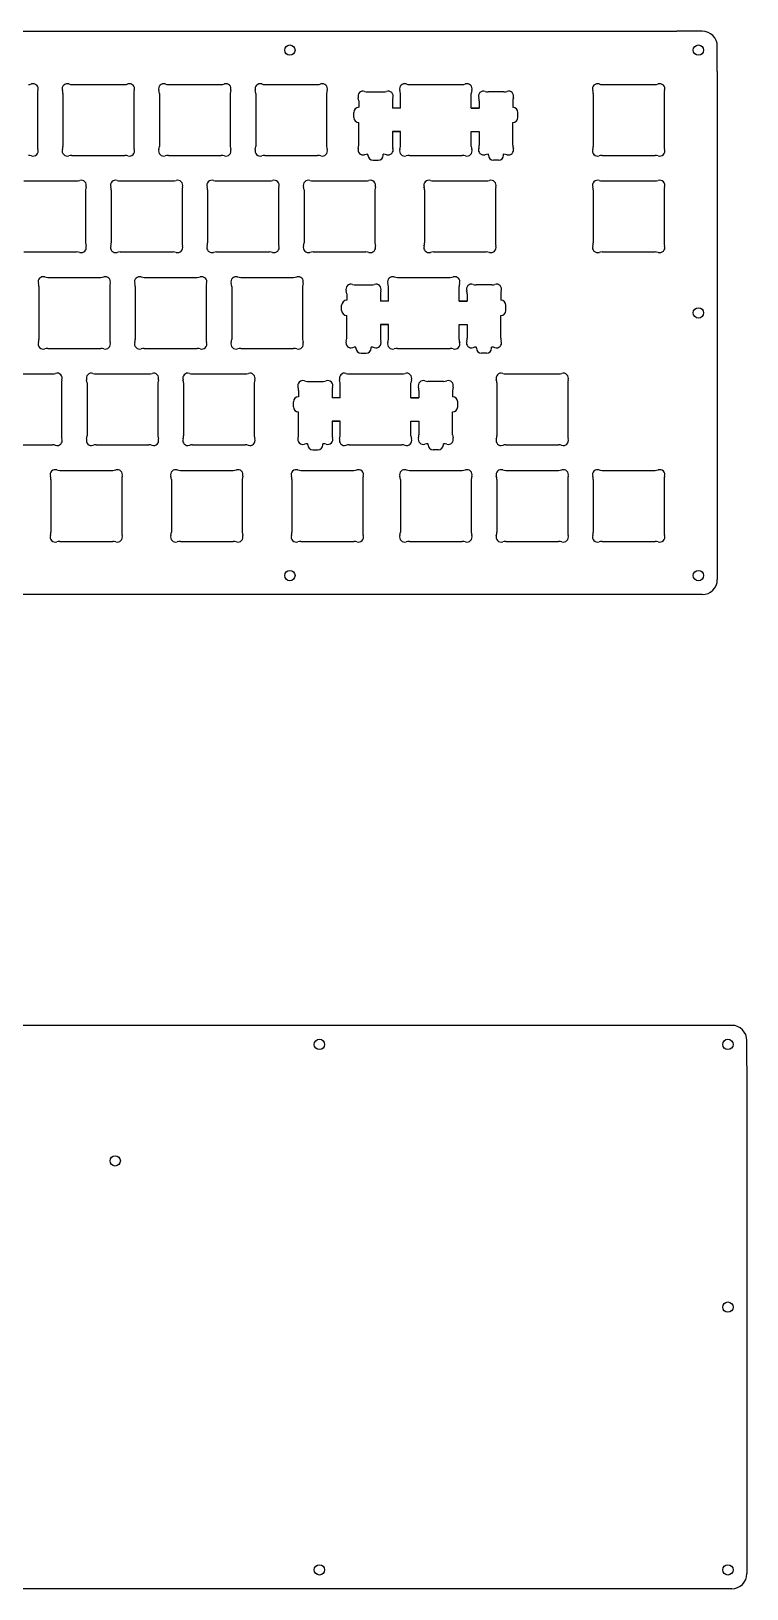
# Model space of a CAD drawing. Header units: millimetres. Extents: x 460 to 1812, y -353 to 416.
# Drawn here: x 1092.5 to 1233.9, y -352.6 to -45.1 of the extents above; entities that cross this region are included whole.
import ezdxf

# ---------------------------------------------------------------- set-up
doc = ezdxf.new("R2010")
doc.units = ezdxf.units.MM
doc.header["$MEASUREMENT"] = 0

msp = doc.modelspace()

# ---------------------------------------------------------------- linework, layer by layer
at = {"color": 0}
for p, q in [((905.76, -45.06), (1220.08, -45.06)), ((1228.08, -53.06), (1228.08, -148.31)), ((1165.46, -60.29), (1163.93, -60.29)), ((1180.98, -60.29), (1179.46, -60.29)), ((1163.93, -64.89), (1165.46, -64.89)), ((1179.46, -64.89), (1180.98, -64.89)), ((1163.08, -98.39), (1161.55, -98.39)), ((1178.6, -98.39), (1177.08, -98.39)), ((1161.55, -102.99), (1163.08, -102.99)), ((1177.08, -102.99), (1178.6, -102.99)), ((1153.55, -117.44), (1152.03, -117.44)), ((1169.08, -117.44), (1167.55, -117.44)), ((1152.03, -122.04), (1153.55, -122.04)), ((1167.55, -122.04), (1169.08, -122.04)), ((1220.08, -156.31), (905.76, -156.31)), ((1233.92, -249.35), (1233.92, -344.6)), ((1225.92, -352.6), (911.59, -352.6))]:
    msp.add_line(p, q, dxfattribs=at)
at = {"linetype": 'Continuous'}
for p, q in [((1225.08, -45.06), (1220.08, -45.06)), ((1228.08, -53.06), (1228.08, -48.06)), ((1228.08, -148.31), (1228.08, -153.31)), ((1225.08, -156.31), (1220.08, -156.31)), ((1225.92, -241.35), (939.09, -241.35)), ((1230.92, -241.35), (1225.92, -241.35)), ((1233.92, -249.35), (1233.92, -244.35)), ((1233.92, -344.6), (1233.92, -349.6)), ((1230.92, -352.6), (1225.92, -352.6))]:
    msp.add_line(p, q, dxfattribs=at)
for p, q in [((1093.74, -57.37), (1093.74, -67.81)), ((1093.74, -57.37), (1093.74, -67.81)), ((1098.79, -57.37), (1098.79, -67.81)), ((1098.79, -57.37), (1098.79, -67.81)), ((1100.57, -55.59), (1111.01, -55.59)), ((1100.57, -55.59), (1111.01, -55.59)), ((1112.79, -57.37), (1112.79, -67.81)), ((1112.79, -57.37), (1112.79, -67.81)), ((1117.84, -57.37), (1117.84, -67.81)), ((1117.84, -57.37), (1117.84, -67.81)), ((1119.62, -55.59), (1130.06, -55.59)), ((1119.62, -55.59), (1130.06, -55.59)), ((1131.84, -57.37), (1131.84, -67.81)), ((1131.84, -57.37), (1131.84, -67.81)), ((1136.89, -57.37), (1136.89, -67.81)), ((1136.89, -57.37), (1136.89, -67.81)), ((1138.67, -55.59), (1149.11, -55.59)), ((1138.67, -55.59), (1149.11, -55.59)), ((1150.89, -57.37), (1150.89, -67.81)), ((1150.89, -57.37), (1150.89, -67.81)), ((1159.01, -57.06), (1162.11, -57.06)), ((1165.46, -60.29), (1165.46, -57.37)), ((1167.24, -55.59), (1177.68, -55.59)), ((1179.46, -60.29), (1179.46, -57.37)), ((1185.91, -57.06), (1182.81, -57.06)), ((1203.56, -57.37), (1203.56, -67.81)), ((1203.56, -57.37), (1203.56, -67.81)), ((1205.34, -55.59), (1215.78, -55.59)), ((1205.34, -55.59), (1215.78, -55.59)), ((1217.56, -57.37), (1217.56, -67.81)), ((1217.56, -57.37), (1217.56, -67.81)), ((1156.23, -62.09), (1156.23, -61.09)), ((1157.23, -58.84), (1157.23, -60.09)), ((1163.88, -58.84), (1163.88, -60.29)), ((1165.46, -60.29), (1163.88, -60.29)), ((1179.46, -60.29), (1181.03, -60.29)), ((1181.03, -58.84), (1181.03, -60.29)), ((1187.68, -58.84), (1187.68, -60.09)), ((1188.68, -62.09), (1188.68, -61.09)), ((1157.23, -67.58), (1157.23, -63.09)), ((1187.68, -67.58), (1187.68, -63.09)), ((1165.46, -64.89), (1163.88, -64.89)), ((1163.88, -64.89), (1163.88, -67.58)), ((1165.46, -67.81), (1165.46, -64.89)), ((1179.46, -64.89), (1181.03, -64.89)), ((1179.46, -67.81), (1179.46, -64.89)), ((1181.03, -64.89), (1181.03, -67.58)), ((1100.57, -69.59), (1111.01, -69.59)), ((1100.57, -69.59), (1111.01, -69.59)), ((1119.62, -69.59), (1130.06, -69.59)), ((1119.62, -69.59), (1130.06, -69.59)), ((1138.67, -69.59), (1149.11, -69.59)), ((1138.67, -69.59), (1149.11, -69.59)), ((1159.01, -69.36), (1159.06, -69.36)), ((1159.06, -69.56), (1159.06, -69.36)), ((1160.06, -70.56), (1161.06, -70.56)), ((1162.06, -69.56), (1162.06, -69.36)), ((1162.11, -69.36), (1162.06, -69.36)), ((1167.24, -69.59), (1177.68, -69.59)), ((1182.81, -69.36), (1182.86, -69.36)), ((1182.86, -69.56), (1182.86, -69.36)), ((1184.86, -70.56), (1183.86, -70.56)), ((1185.86, -69.56), (1185.86, -69.36)), ((1185.91, -69.36), (1185.86, -69.36)), ((1205.34, -69.59), (1215.78, -69.59)), ((1205.34, -69.59), (1215.78, -69.59)), ((1091.04, -74.64), (1101.49, -74.64)), ((1091.04, -74.64), (1101.49, -74.64)), ((1103.27, -76.42), (1103.27, -86.86)), ((1103.27, -76.42), (1103.27, -86.86)), ((1108.32, -76.42), (1108.32, -86.86)), ((1108.32, -76.42), (1108.32, -86.86)), ((1110.1, -74.64), (1120.54, -74.64)), ((1110.1, -74.64), (1120.54, -74.64)), ((1122.32, -76.42), (1122.32, -86.86)), ((1122.32, -76.42), (1122.32, -86.86)), ((1127.37, -76.42), (1127.37, -86.86)), ((1127.37, -76.42), (1127.37, -86.86)), ((1129.15, -74.64), (1139.59, -74.64)), ((1129.15, -74.64), (1139.59, -74.64)), ((1141.37, -76.42), (1141.37, -86.86)), ((1141.37, -76.42), (1141.37, -86.86)), ((1146.42, -76.42), (1146.42, -86.86)), ((1146.42, -76.42), (1146.42, -86.86)), ((1148.2, -74.64), (1158.64, -74.64)), ((1148.2, -74.64), (1158.64, -74.64)), ((1160.42, -76.42), (1160.42, -86.86)), ((1160.42, -76.42), (1160.42, -86.86)), ((1170.22, -76.42), (1170.22, -86.86)), ((1170.22, -76.42), (1170.22, -86.86)), ((1172, -74.64), (1182.44, -74.64)), ((1172, -74.64), (1182.44, -74.64)), ((1184.22, -76.42), (1184.22, -86.86)), ((1184.22, -76.42), (1184.22, -86.86)), ((1203.56, -76.42), (1203.56, -86.86)), ((1203.56, -76.42), (1203.56, -86.86)), ((1205.34, -74.64), (1215.78, -74.64)), ((1205.34, -74.64), (1215.78, -74.64)), ((1217.56, -76.42), (1217.56, -86.86)), ((1217.56, -76.42), (1217.56, -86.86)), ((1091.04, -88.64), (1101.49, -88.64)), ((1091.04, -88.64), (1101.49, -88.64)), ((1110.1, -88.64), (1120.54, -88.64)), ((1110.1, -88.64), (1120.54, -88.64)), ((1129.15, -88.64), (1139.59, -88.64)), ((1129.15, -88.64), (1139.59, -88.64)), ((1148.2, -88.64), (1158.64, -88.64)), ((1148.2, -88.64), (1158.64, -88.64)), ((1172, -88.64), (1182.44, -88.64)), ((1172, -88.64), (1182.44, -88.64)), ((1205.34, -88.64), (1215.78, -88.64)), ((1205.34, -88.64), (1215.78, -88.64)), ((1095.81, -93.69), (1106.25, -93.69)), ((1095.81, -93.69), (1106.25, -93.69)), ((1114.86, -93.69), (1125.3, -93.69)), ((1114.86, -93.69), (1125.3, -93.69)), ((1133.91, -93.69), (1144.35, -93.69)), ((1133.91, -93.69), (1144.35, -93.69)), ((1156.63, -95.16), (1159.72, -95.16)), ((1164.86, -93.69), (1175.3, -93.69)), ((1183.52, -95.16), (1180.43, -95.16)), ((1094.03, -95.47), (1094.03, -105.91)), ((1094.03, -95.47), (1094.03, -105.91)), ((1108.03, -95.47), (1108.03, -105.91)), ((1108.03, -95.47), (1108.03, -105.91)), ((1113.08, -95.47), (1113.08, -105.91)), ((1113.08, -95.47), (1113.08, -105.91)), ((1127.08, -95.47), (1127.08, -105.91)), ((1127.08, -95.47), (1127.08, -105.91)), ((1132.13, -95.47), (1132.13, -105.91)), ((1132.13, -95.47), (1132.13, -105.91)), ((1146.13, -95.47), (1146.13, -105.91)), ((1146.13, -95.47), (1146.13, -105.91)), ((1154.85, -96.94), (1154.85, -98.19)), ((1161.5, -96.94), (1161.5, -98.39)), ((1163.08, -98.39), (1161.5, -98.39)), ((1163.08, -98.39), (1163.08, -95.47)), ((1177.08, -98.39), (1177.08, -95.47)), ((1177.08, -98.39), (1178.65, -98.39)), ((1178.65, -96.94), (1178.65, -98.39)), ((1185.3, -96.94), (1185.3, -98.19)), ((1153.85, -100.19), (1153.85, -99.19)), ((1154.85, -105.68), (1154.85, -101.19)), ((1185.3, -105.68), (1185.3, -101.19)), ((1186.3, -100.19), (1186.3, -99.19)), ((1163.08, -102.99), (1161.5, -102.99)), ((1161.5, -102.99), (1161.5, -105.68)), ((1163.08, -105.91), (1163.08, -102.99)), ((1177.08, -102.99), (1178.65, -102.99)), ((1177.08, -105.91), (1177.08, -102.99)), ((1178.65, -102.99), (1178.65, -105.68)), ((1156.63, -107.46), (1156.68, -107.46)), ((1156.68, -107.66), (1156.68, -107.46)), ((1159.68, -107.66), (1159.68, -107.46)), ((1159.72, -107.46), (1159.68, -107.46)), ((1180.43, -107.46), (1180.48, -107.46)), ((1180.48, -107.66), (1180.48, -107.46)), ((1183.48, -107.66), (1183.48, -107.46)), ((1183.52, -107.46), (1183.48, -107.46)), ((1095.81, -107.69), (1106.25, -107.69)), ((1095.81, -107.69), (1106.25, -107.69)), ((1114.86, -107.69), (1125.3, -107.69)), ((1114.86, -107.69), (1125.3, -107.69)), ((1133.91, -107.69), (1144.35, -107.69)), ((1133.91, -107.69), (1144.35, -107.69)), ((1157.68, -108.66), (1158.68, -108.66)), ((1164.86, -107.69), (1175.3, -107.69)), ((1182.48, -108.66), (1181.48, -108.66)), ((1086.28, -112.74), (1096.72, -112.74)), ((1086.28, -112.74), (1096.72, -112.74)), ((1105.33, -112.74), (1115.77, -112.74)), ((1105.33, -112.74), (1115.77, -112.74)), ((1124.38, -112.74), (1134.82, -112.74)), ((1124.38, -112.74), (1134.82, -112.74)), ((1155.33, -112.74), (1165.77, -112.74)), ((1186.29, -112.74), (1196.73, -112.74)), ((1186.29, -112.74), (1196.73, -112.74)), ((1098.5, -114.52), (1098.5, -124.96)), ((1098.5, -114.52), (1098.5, -124.96)), ((1103.55, -114.52), (1103.55, -124.96)), ((1103.55, -114.52), (1103.55, -124.96)), ((1117.55, -114.52), (1117.55, -124.96)), ((1117.55, -114.52), (1117.55, -124.96)), ((1122.6, -114.52), (1122.6, -124.96)), ((1122.6, -114.52), (1122.6, -124.96)), ((1136.6, -114.52), (1136.6, -124.96)), ((1136.6, -114.52), (1136.6, -124.96)), ((1145.33, -115.99), (1145.33, -117.24)), ((1147.11, -114.21), (1150.2, -114.21)), ((1151.98, -115.99), (1151.98, -117.44)), ((1153.55, -117.44), (1153.55, -114.52)), ((1167.55, -117.44), (1167.55, -114.52)), ((1169.13, -115.99), (1169.13, -117.44)), ((1174, -114.21), (1170.91, -114.21)), ((1175.78, -115.99), (1175.78, -117.24)), ((1184.51, -114.52), (1184.51, -124.96)), ((1184.51, -114.52), (1184.51, -124.96)), ((1198.51, -114.52), (1198.51, -124.96)), ((1198.51, -114.52), (1198.51, -124.96)), ((1144.33, -119.24), (1144.33, -118.24)), ((1153.55, -117.44), (1151.98, -117.44)), ((1167.55, -117.44), (1169.13, -117.44)), ((1176.78, -119.24), (1176.78, -118.24)), ((1145.33, -124.73), (1145.33, -120.24)), ((1153.55, -122.04), (1151.98, -122.04)), ((1151.98, -122.04), (1151.98, -124.73)), ((1153.55, -124.96), (1153.55, -122.04)), ((1167.55, -122.04), (1169.13, -122.04)), ((1167.55, -124.96), (1167.55, -122.04)), ((1169.13, -122.04), (1169.13, -124.73)), ((1175.78, -124.73), (1175.78, -120.24)), ((1086.28, -126.74), (1096.72, -126.74)), ((1086.28, -126.74), (1096.72, -126.74)), ((1105.33, -126.74), (1115.77, -126.74)), ((1105.33, -126.74), (1115.77, -126.74)), ((1124.38, -126.74), (1134.82, -126.74)), ((1124.38, -126.74), (1134.82, -126.74)), ((1147.11, -126.51), (1147.15, -126.51)), ((1147.15, -126.71), (1147.15, -126.51)), ((1148.15, -127.71), (1149.15, -127.71)), ((1150.15, -126.71), (1150.15, -126.51)), ((1150.2, -126.51), (1150.15, -126.51)), ((1155.33, -126.74), (1165.77, -126.74)), ((1170.91, -126.51), (1170.95, -126.51)), ((1170.95, -126.71), (1170.95, -126.51)), ((1172.95, -127.71), (1171.95, -127.71)), ((1173.95, -126.71), (1173.95, -126.51)), ((1174, -126.51), (1173.95, -126.51)), ((1186.29, -126.74), (1196.73, -126.74)), ((1186.29, -126.74), (1196.73, -126.74)), ((1098.18, -131.79), (1108.62, -131.79)), ((1098.18, -131.79), (1108.62, -131.79)), ((1122, -131.79), (1132.44, -131.79)), ((1122, -131.79), (1132.44, -131.79)), ((1145.81, -131.79), (1156.25, -131.79)), ((1145.81, -131.79), (1156.25, -131.79)), ((1167.24, -131.79), (1177.68, -131.79)), ((1167.24, -131.79), (1177.68, -131.79)), ((1186.29, -131.79), (1196.73, -131.79)), ((1186.29, -131.79), (1196.73, -131.79)), ((1205.34, -131.79), (1215.78, -131.79)), ((1205.34, -131.79), (1215.78, -131.79)), ((1096.4, -133.57), (1096.4, -144.01)), ((1096.4, -133.57), (1096.4, -144.01)), ((1110.4, -133.57), (1110.4, -144.01)), ((1110.4, -133.57), (1110.4, -144.01)), ((1120.22, -133.57), (1120.22, -144.01)), ((1120.22, -133.57), (1120.22, -144.01)), ((1134.22, -133.57), (1134.22, -144.01)), ((1134.22, -133.57), (1134.22, -144.01)), ((1144.03, -133.57), (1144.03, -144.01)), ((1144.03, -133.57), (1144.03, -144.01)), ((1158.03, -133.57), (1158.03, -144.01)), ((1158.03, -133.57), (1158.03, -144.01)), ((1165.46, -133.57), (1165.46, -144.01)), ((1165.46, -133.57), (1165.46, -144.01)), ((1179.46, -133.57), (1179.46, -144.01)), ((1179.46, -133.57), (1179.46, -144.01)), ((1184.51, -133.57), (1184.51, -144.01)), ((1184.51, -133.57), (1184.51, -144.01)), ((1198.51, -133.57), (1198.51, -144.01)), ((1198.51, -133.57), (1198.51, -144.01)), ((1203.56, -133.57), (1203.56, -144.01)), ((1203.56, -133.57), (1203.56, -144.01)), ((1217.56, -133.57), (1217.56, -144.01)), ((1217.56, -133.57), (1217.56, -144.01)), ((1098.18, -145.79), (1108.62, -145.79)), ((1098.18, -145.79), (1108.62, -145.79)), ((1122, -145.79), (1132.44, -145.79)), ((1122, -145.79), (1132.44, -145.79)), ((1145.81, -145.79), (1156.25, -145.79)), ((1145.81, -145.79), (1156.25, -145.79)), ((1167.24, -145.79), (1177.68, -145.79)), ((1167.24, -145.79), (1177.68, -145.79)), ((1186.29, -145.79), (1196.73, -145.79)), ((1186.29, -145.79), (1196.73, -145.79)), ((1205.34, -145.79), (1215.78, -145.79)), ((1205.34, -145.79), (1215.78, -145.79))]:
    msp.add_line(p, q)
for centre in [(1143.63, -48.81), (1224.33, -48.81), (1224.33, -100.69), (1143.63, -152.56), (1224.33, -152.56), (1149.46, -245.1), (1230.17, -245.1), (1109.11, -268.1), (1230.17, -296.98), (1149.46, -348.85), (1230.17, -348.85)]:
    msp.add_circle(centre, 1.02, dxfattribs=at)
for centre, start, end in [((1225.08, -48.06), 0, 90), ((1225.08, -153.31), 270, 0), ((1230.92, -244.35), 0, 90), ((1230.92, -349.6), 270, 0)]:
    msp.add_arc(centre, 3, start, end, dxfattribs=at)
for centre, radius, start, end in [((1091.96, -53.59), 2, 270, 287.9763), ((1091.96, -53.59), 2, 270, 287.9763), ((1092.89, -56.44), 1, 342.0237, 107.9763), ((1092.89, -56.44), 1, 342.0237, 107.9763), ((1095.74, -57.37), 2, 162.0237, 180), ((1095.74, -57.37), 2, 162.0237, 180), ((1099.64, -56.44), 1, 72.0237, 197.9763), ((1099.64, -56.44), 1, 72.0237, 197.9763), ((1096.79, -57.37), 2, 0, 17.9763), ((1096.79, -57.37), 2, 0, 17.9763), ((1100.57, -53.59), 2, 252.0237, 270), ((1100.57, -53.59), 2, 252.0237, 270), ((1111.01, -53.59), 2, 270, 287.9763), ((1111.01, -53.59), 2, 270, 287.9763), ((1111.94, -56.44), 1, 342.0237, 107.9763), ((1111.94, -56.44), 1, 342.0237, 107.9763), ((1114.79, -57.37), 2, 162.0237, 180), ((1114.79, -57.37), 2, 162.0237, 180), ((1118.7, -56.44), 1, 72.0237, 197.9763), ((1118.7, -56.44), 1, 72.0237, 197.9763), ((1115.84, -57.37), 2, 0, 17.9763), ((1115.84, -57.37), 2, 0, 17.9763), ((1119.62, -53.59), 2, 252.0237, 270), ((1119.62, -53.59), 2, 252.0237, 270), ((1130.06, -53.59), 2, 270, 287.9763), ((1130.06, -53.59), 2, 270, 287.9763), ((1130.99, -56.44), 1, 342.0237, 107.9763), ((1130.99, -56.44), 1, 342.0237, 107.9763), ((1133.84, -57.37), 2, 162.0237, 180), ((1133.84, -57.37), 2, 162.0237, 180), ((1137.75, -56.44), 1, 72.0237, 197.9763), ((1137.75, -56.44), 1, 72.0237, 197.9763), ((1134.89, -57.37), 2, 0, 17.9763), ((1134.89, -57.37), 2, 0, 17.9763), ((1138.67, -53.59), 2, 252.0237, 270), ((1138.67, -53.59), 2, 252.0237, 270), ((1149.11, -53.59), 2, 270, 287.9763), ((1149.11, -53.59), 2, 270, 287.9763), ((1150.04, -56.44), 1, 342.0237, 107.9763), ((1150.04, -56.44), 1, 342.0237, 107.9763), ((1152.89, -57.37), 2, 162.0237, 180), ((1152.89, -57.37), 2, 162.0237, 180), ((1158.09, -57.91), 1, 72.0237, 197.9763), ((1155.23, -58.84), 2, 0, 17.9763), ((1159.01, -55.06), 2, 252.0237, 270), ((1162.11, -55.06), 2, 270, 287.9763), ((1163.03, -57.91), 1, 342.0237, 107.9763), ((1165.88, -58.84), 2, 162.0237, 180), ((1166.31, -56.44), 1, 72.0237, 197.9763), ((1163.46, -57.37), 2, 0, 17.9763), ((1167.24, -53.59), 2, 252.0237, 270), ((1177.68, -53.59), 2, 270, 287.9763), ((1178.61, -56.44), 1, 342.0237, 107.9763), ((1181.46, -57.37), 2, 162.0237, 180), ((1181.89, -57.91), 1, 72.0237, 197.9763), ((1179.03, -58.84), 2, 0, 17.9763), ((1182.81, -55.06), 2, 252.0237, 270), ((1185.91, -55.06), 2, 270, 287.9763), ((1186.83, -57.91), 1, 342.0237, 107.9763), ((1189.68, -58.84), 2, 162.0237, 180), ((1204.41, -56.44), 1, 72.0237, 197.9763), ((1204.41, -56.44), 1, 72.0237, 197.9763), ((1201.56, -57.37), 2, 0, 17.9763), ((1201.56, -57.37), 2, 0, 17.9763), ((1205.34, -53.59), 2, 252.0237, 270), ((1205.34, -53.59), 2, 252.0237, 270), ((1215.78, -53.59), 2, 270, 287.9763), ((1215.78, -53.59), 2, 270, 287.9763), ((1216.71, -56.44), 1, 342.0237, 107.9763), ((1216.71, -56.44), 1, 342.0237, 107.9763), ((1219.56, -57.37), 2, 162.0237, 180), ((1219.56, -57.37), 2, 162.0237, 180), ((1157.23, -61.09), 1, 90, 180), ((1187.68, -61.09), 1, 0, 90), ((1157.23, -62.09), 1, 180, 270), ((1187.68, -62.09), 1, 270, 0), ((1155.23, -67.58), 2, 342.0237, 0), ((1165.88, -67.58), 2, 180, 197.9763), ((1179.03, -67.58), 2, 342.0237, 0), ((1189.68, -67.58), 2, 180, 197.9763), ((1091.96, -71.59), 2, 72.0237, 90), ((1091.96, -71.59), 2, 72.0237, 90), ((1092.89, -68.73), 1, 252.0237, 17.9763), ((1092.89, -68.73), 1, 252.0237, 17.9763), ((1095.74, -67.81), 2, 180, 197.9763), ((1095.74, -67.81), 2, 180, 197.9763), ((1099.64, -68.73), 1, 162.0237, 287.9763), ((1099.64, -68.73), 1, 162.0237, 287.9763), ((1096.79, -67.81), 2, 342.0237, 0), ((1096.79, -67.81), 2, 342.0237, 0), ((1100.57, -71.59), 2, 90, 107.9763), ((1100.57, -71.59), 2, 90, 107.9763), ((1111.01, -71.59), 2, 72.0237, 90), ((1111.01, -71.59), 2, 72.0237, 90), ((1111.94, -68.73), 1, 252.0237, 17.9763), ((1111.94, -68.73), 1, 252.0237, 17.9763), ((1114.79, -67.81), 2, 180, 197.9763), ((1114.79, -67.81), 2, 180, 197.9763), ((1118.7, -68.73), 1, 162.0237, 287.9763), ((1118.7, -68.73), 1, 162.0237, 287.9763), ((1115.84, -67.81), 2, 342.0237, 0), ((1115.84, -67.81), 2, 342.0237, 0), ((1119.62, -71.59), 2, 90, 107.9763), ((1119.62, -71.59), 2, 90, 107.9763), ((1130.06, -71.59), 2, 72.0237, 90), ((1130.06, -71.59), 2, 72.0237, 90), ((1130.99, -68.73), 1, 252.0237, 17.9763), ((1130.99, -68.73), 1, 252.0237, 17.9763), ((1133.84, -67.81), 2, 180, 197.9763), ((1133.84, -67.81), 2, 180, 197.9763), ((1137.75, -68.73), 1, 162.0237, 287.9763), ((1137.75, -68.73), 1, 162.0237, 287.9763), ((1134.89, -67.81), 2, 342.0237, 0), ((1134.89, -67.81), 2, 342.0237, 0), ((1138.67, -71.59), 2, 90, 107.9763), ((1138.67, -71.59), 2, 90, 107.9763), ((1149.11, -71.59), 2, 72.0237, 90), ((1149.11, -71.59), 2, 72.0237, 90), ((1150.04, -68.73), 1, 252.0237, 17.9763), ((1150.04, -68.73), 1, 252.0237, 17.9763), ((1152.89, -67.81), 2, 180, 197.9763), ((1152.89, -67.81), 2, 180, 197.9763), ((1158.09, -68.5), 1, 162.0237, 287.9763), ((1159.01, -71.36), 2, 90, 107.9763), ((1160.06, -69.56), 1, 180, 270), ((1161.06, -69.56), 1, 270, 0), ((1162.11, -71.36), 2, 72.0237, 90), ((1163.03, -68.5), 1, 252.0237, 17.9763), ((1166.31, -68.73), 1, 162.0237, 287.9763), ((1163.46, -67.81), 2, 342.0237, 0), ((1167.24, -71.59), 2, 90, 107.9763), ((1177.68, -71.59), 2, 72.0237, 90), ((1178.61, -68.73), 1, 252.0237, 17.9763), ((1181.46, -67.81), 2, 180, 197.9763), ((1181.89, -68.5), 1, 162.0237, 287.9763), ((1182.81, -71.36), 2, 90, 107.9763), ((1183.86, -69.56), 1, 180, 270), ((1184.86, -69.56), 1, 270, 0), ((1185.91, -71.36), 2, 72.0237, 90), ((1186.83, -68.5), 1, 252.0237, 17.9763), ((1204.41, -68.73), 1, 162.0237, 287.9763), ((1204.41, -68.73), 1, 162.0237, 287.9763), ((1201.56, -67.81), 2, 342.0237, 0), ((1201.56, -67.81), 2, 342.0237, 0), ((1205.34, -71.59), 2, 90, 107.9763), ((1205.34, -71.59), 2, 90, 107.9763), ((1215.78, -71.59), 2, 72.0237, 90), ((1215.78, -71.59), 2, 72.0237, 90), ((1216.71, -68.73), 1, 252.0237, 17.9763), ((1216.71, -68.73), 1, 252.0237, 17.9763), ((1219.56, -67.81), 2, 180, 197.9763), ((1219.56, -67.81), 2, 180, 197.9763), ((1101.49, -72.64), 2, 270, 287.9763), ((1101.49, -72.64), 2, 270, 287.9763), ((1102.41, -75.49), 1, 342.0237, 107.9763), ((1102.41, -75.49), 1, 342.0237, 107.9763), ((1105.27, -76.42), 2, 162.0237, 180), ((1105.27, -76.42), 2, 162.0237, 180), ((1109.17, -75.49), 1, 72.0237, 197.9763), ((1109.17, -75.49), 1, 72.0237, 197.9763), ((1106.32, -76.42), 2, 0, 17.9763), ((1106.32, -76.42), 2, 0, 17.9763), ((1110.1, -72.64), 2, 252.0237, 270), ((1110.1, -72.64), 2, 252.0237, 270), ((1120.54, -72.64), 2, 270, 287.9763), ((1120.54, -72.64), 2, 270, 287.9763), ((1121.46, -75.49), 1, 342.0237, 107.9763), ((1121.46, -75.49), 1, 342.0237, 107.9763), ((1124.32, -76.42), 2, 162.0237, 180), ((1124.32, -76.42), 2, 162.0237, 180), ((1128.22, -75.49), 1, 72.0237, 197.9763), ((1128.22, -75.49), 1, 72.0237, 197.9763), ((1125.37, -76.42), 2, 0, 17.9763), ((1125.37, -76.42), 2, 0, 17.9763), ((1129.15, -72.64), 2, 252.0237, 270), ((1129.15, -72.64), 2, 252.0237, 270), ((1139.59, -72.64), 2, 270, 287.9763), ((1139.59, -72.64), 2, 270, 287.9763), ((1140.51, -75.49), 1, 342.0237, 107.9763), ((1140.51, -75.49), 1, 342.0237, 107.9763), ((1143.37, -76.42), 2, 162.0237, 180), ((1143.37, -76.42), 2, 162.0237, 180), ((1147.27, -75.49), 1, 72.0237, 197.9763), ((1147.27, -75.49), 1, 72.0237, 197.9763), ((1144.42, -76.42), 2, 0, 17.9763), ((1144.42, -76.42), 2, 0, 17.9763), ((1148.2, -72.64), 2, 252.0237, 270), ((1148.2, -72.64), 2, 252.0237, 270), ((1158.64, -72.64), 2, 270, 287.9763), ((1158.64, -72.64), 2, 270, 287.9763), ((1159.56, -75.49), 1, 342.0237, 107.9763), ((1159.56, -75.49), 1, 342.0237, 107.9763), ((1162.42, -76.42), 2, 162.0237, 180), ((1162.42, -76.42), 2, 162.0237, 180), ((1171.08, -75.49), 1, 72.0237, 197.9763), ((1171.08, -75.49), 1, 72.0237, 197.9763), ((1168.22, -76.42), 2, 0, 17.9763), ((1168.22, -76.42), 2, 0, 17.9763), ((1172, -72.64), 2, 252.0237, 270), ((1172, -72.64), 2, 252.0237, 270), ((1182.44, -72.64), 2, 270, 287.9763), ((1182.44, -72.64), 2, 270, 287.9763), ((1183.37, -75.49), 1, 342.0237, 107.9763), ((1183.37, -75.49), 1, 342.0237, 107.9763), ((1186.22, -76.42), 2, 162.0237, 180), ((1186.22, -76.42), 2, 162.0237, 180), ((1204.41, -75.49), 1, 72.0237, 197.9763), ((1204.41, -75.49), 1, 72.0237, 197.9763), ((1201.56, -76.42), 2, 0, 17.9763), ((1201.56, -76.42), 2, 0, 17.9763), ((1205.34, -72.64), 2, 252.0237, 270), ((1205.34, -72.64), 2, 252.0237, 270), ((1215.78, -72.64), 2, 270, 287.9763), ((1215.78, -72.64), 2, 270, 287.9763), ((1216.71, -75.49), 1, 342.0237, 107.9763), ((1216.71, -75.49), 1, 342.0237, 107.9763), ((1219.56, -76.42), 2, 162.0237, 180), ((1219.56, -76.42), 2, 162.0237, 180), ((1101.49, -90.64), 2, 72.0237, 90), ((1101.49, -90.64), 2, 72.0237, 90), ((1102.41, -87.78), 1, 252.0237, 17.9763), ((1102.41, -87.78), 1, 252.0237, 17.9763), ((1105.27, -86.86), 2, 180, 197.9763), ((1105.27, -86.86), 2, 180, 197.9763), ((1109.17, -87.78), 1, 162.0237, 287.9763), ((1109.17, -87.78), 1, 162.0237, 287.9763), ((1106.32, -86.86), 2, 342.0237, 0), ((1106.32, -86.86), 2, 342.0237, 0), ((1110.1, -90.64), 2, 90, 107.9763), ((1110.1, -90.64), 2, 90, 107.9763), ((1120.54, -90.64), 2, 72.0237, 90), ((1120.54, -90.64), 2, 72.0237, 90), ((1121.46, -87.78), 1, 252.0237, 17.9763), ((1121.46, -87.78), 1, 252.0237, 17.9763), ((1124.32, -86.86), 2, 180, 197.9763), ((1124.32, -86.86), 2, 180, 197.9763), ((1128.22, -87.78), 1, 162.0237, 287.9763), ((1128.22, -87.78), 1, 162.0237, 287.9763), ((1125.37, -86.86), 2, 342.0237, 0), ((1125.37, -86.86), 2, 342.0237, 0), ((1129.15, -90.64), 2, 90, 107.9763), ((1129.15, -90.64), 2, 90, 107.9763), ((1139.59, -90.64), 2, 72.0237, 90), ((1139.59, -90.64), 2, 72.0237, 90), ((1140.51, -87.78), 1, 252.0237, 17.9763), ((1140.51, -87.78), 1, 252.0237, 17.9763), ((1143.37, -86.86), 2, 180, 197.9763), ((1143.37, -86.86), 2, 180, 197.9763), ((1147.27, -87.78), 1, 162.0237, 287.9763), ((1147.27, -87.78), 1, 162.0237, 287.9763), ((1144.42, -86.86), 2, 342.0237, 0), ((1144.42, -86.86), 2, 342.0237, 0), ((1148.2, -90.64), 2, 90, 107.9763), ((1148.2, -90.64), 2, 90, 107.9763), ((1158.64, -90.64), 2, 72.0237, 90), ((1158.64, -90.64), 2, 72.0237, 90), ((1159.56, -87.78), 1, 252.0237, 17.9763), ((1159.56, -87.78), 1, 252.0237, 17.9763), ((1162.42, -86.86), 2, 180, 197.9763), ((1162.42, -86.86), 2, 180, 197.9763), ((1171.08, -87.78), 1, 162.0237, 287.9763), ((1171.08, -87.78), 1, 162.0237, 287.9763), ((1168.22, -86.86), 2, 342.0237, 0), ((1168.22, -86.86), 2, 342.0237, 0), ((1172, -90.64), 2, 90, 107.9763), ((1172, -90.64), 2, 90, 107.9763), ((1182.44, -90.64), 2, 72.0237, 90), ((1182.44, -90.64), 2, 72.0237, 90), ((1183.37, -87.78), 1, 252.0237, 17.9763), ((1183.37, -87.78), 1, 252.0237, 17.9763), ((1186.22, -86.86), 2, 180, 197.9763), ((1186.22, -86.86), 2, 180, 197.9763), ((1204.41, -87.78), 1, 162.0237, 287.9763), ((1204.41, -87.78), 1, 162.0237, 287.9763), ((1201.56, -86.86), 2, 342.0237, 0), ((1201.56, -86.86), 2, 342.0237, 0), ((1205.34, -90.64), 2, 90, 107.9763), ((1205.34, -90.64), 2, 90, 107.9763), ((1215.78, -90.64), 2, 72.0237, 90), ((1215.78, -90.64), 2, 72.0237, 90), ((1216.71, -87.78), 1, 252.0237, 17.9763), ((1216.71, -87.78), 1, 252.0237, 17.9763), ((1219.56, -86.86), 2, 180, 197.9763), ((1219.56, -86.86), 2, 180, 197.9763), ((1094.88, -94.54), 1, 72.0237, 197.9763), ((1094.88, -94.54), 1, 72.0237, 197.9763), ((1092.03, -95.47), 2, 0, 17.9763), ((1092.03, -95.47), 2, 0, 17.9763), ((1095.81, -91.69), 2, 252.0237, 270), ((1095.81, -91.69), 2, 252.0237, 270), ((1106.25, -91.69), 2, 270, 287.9763), ((1106.25, -91.69), 2, 270, 287.9763), ((1107.17, -94.54), 1, 342.0237, 107.9763), ((1107.17, -94.54), 1, 342.0237, 107.9763), ((1110.03, -95.47), 2, 162.0237, 180), ((1110.03, -95.47), 2, 162.0237, 180), ((1113.93, -94.54), 1, 72.0237, 197.9763), ((1113.93, -94.54), 1, 72.0237, 197.9763), ((1111.08, -95.47), 2, 0, 17.9763), ((1111.08, -95.47), 2, 0, 17.9763), ((1114.86, -91.69), 2, 252.0237, 270), ((1114.86, -91.69), 2, 252.0237, 270), ((1125.3, -91.69), 2, 270, 287.9763), ((1125.3, -91.69), 2, 270, 287.9763), ((1126.22, -94.54), 1, 342.0237, 107.9763), ((1126.22, -94.54), 1, 342.0237, 107.9763), ((1129.08, -95.47), 2, 162.0237, 180), ((1129.08, -95.47), 2, 162.0237, 180), ((1132.98, -94.54), 1, 72.0237, 197.9763), ((1132.98, -94.54), 1, 72.0237, 197.9763), ((1130.13, -95.47), 2, 0, 17.9763), ((1130.13, -95.47), 2, 0, 17.9763), ((1133.91, -91.69), 2, 252.0237, 270), ((1133.91, -91.69), 2, 252.0237, 270), ((1144.35, -91.69), 2, 270, 287.9763), ((1144.35, -91.69), 2, 270, 287.9763), ((1145.28, -94.54), 1, 342.0237, 107.9763), ((1145.28, -94.54), 1, 342.0237, 107.9763), ((1148.13, -95.47), 2, 162.0237, 180), ((1148.13, -95.47), 2, 162.0237, 180), ((1155.71, -96.01), 1, 72.0237, 197.9763), ((1156.63, -93.16), 2, 252.0237, 270), ((1159.72, -93.16), 2, 270, 287.9763), ((1160.65, -96.01), 1, 342.0237, 107.9763), ((1163.93, -94.54), 1, 72.0237, 197.9763), ((1161.08, -95.47), 2, 0, 17.9763), ((1164.86, -91.69), 2, 252.0237, 270), ((1175.3, -91.69), 2, 270, 287.9763), ((1176.22, -94.54), 1, 342.0237, 107.9763), ((1179.08, -95.47), 2, 162.0237, 180), ((1179.51, -96.01), 1, 72.0237, 197.9763), ((1180.43, -93.16), 2, 252.0237, 270), ((1183.52, -93.16), 2, 270, 287.9763), ((1184.45, -96.01), 1, 342.0237, 107.9763), ((1154.85, -99.19), 1, 90, 180), ((1152.85, -96.94), 2, 0, 17.9763), ((1163.5, -96.94), 2, 162.0237, 180), ((1176.65, -96.94), 2, 0, 17.9763), ((1187.3, -96.94), 2, 162.0237, 180), ((1185.3, -99.19), 1, 0, 90), ((1154.85, -100.19), 1, 180, 270), ((1185.3, -100.19), 1, 270, 0), ((1094.88, -106.83), 1, 162.0237, 287.9763), ((1094.88, -106.83), 1, 162.0237, 287.9763), ((1092.03, -105.91), 2, 342.0237, 0), ((1092.03, -105.91), 2, 342.0237, 0), ((1107.17, -106.83), 1, 252.0237, 17.9763), ((1107.17, -106.83), 1, 252.0237, 17.9763), ((1110.03, -105.91), 2, 180, 197.9763), ((1110.03, -105.91), 2, 180, 197.9763), ((1113.93, -106.83), 1, 162.0237, 287.9763), ((1113.93, -106.83), 1, 162.0237, 287.9763), ((1111.08, -105.91), 2, 342.0237, 0), ((1111.08, -105.91), 2, 342.0237, 0), ((1126.22, -106.83), 1, 252.0237, 17.9763), ((1126.22, -106.83), 1, 252.0237, 17.9763), ((1129.08, -105.91), 2, 180, 197.9763), ((1129.08, -105.91), 2, 180, 197.9763), ((1132.98, -106.83), 1, 162.0237, 287.9763), ((1132.98, -106.83), 1, 162.0237, 287.9763), ((1130.13, -105.91), 2, 342.0237, 0), ((1130.13, -105.91), 2, 342.0237, 0), ((1145.28, -106.83), 1, 252.0237, 17.9763), ((1145.28, -106.83), 1, 252.0237, 17.9763), ((1148.13, -105.91), 2, 180, 197.9763), ((1148.13, -105.91), 2, 180, 197.9763), ((1155.71, -106.6), 1, 162.0237, 287.9763), ((1152.85, -105.68), 2, 342.0237, 0), ((1156.63, -109.46), 2, 90, 107.9763), ((1159.72, -109.46), 2, 72.0237, 90), ((1160.65, -106.6), 1, 252.0237, 17.9763), ((1163.5, -105.68), 2, 180, 197.9763), ((1163.93, -106.83), 1, 162.0237, 287.9763), ((1161.08, -105.91), 2, 342.0237, 0), ((1176.22, -106.83), 1, 252.0237, 17.9763), ((1179.08, -105.91), 2, 180, 197.9763), ((1179.51, -106.6), 1, 162.0237, 287.9763), ((1176.65, -105.68), 2, 342.0237, 0), ((1180.43, -109.46), 2, 90, 107.9763), ((1183.52, -109.46), 2, 72.0237, 90), ((1184.45, -106.6), 1, 252.0237, 17.9763), ((1187.3, -105.68), 2, 180, 197.9763), ((1095.81, -109.69), 2, 90, 107.9763), ((1095.81, -109.69), 2, 90, 107.9763), ((1106.25, -109.69), 2, 72.0237, 90), ((1106.25, -109.69), 2, 72.0237, 90), ((1114.86, -109.69), 2, 90, 107.9763), ((1114.86, -109.69), 2, 90, 107.9763), ((1125.3, -109.69), 2, 72.0237, 90), ((1125.3, -109.69), 2, 72.0237, 90), ((1133.91, -109.69), 2, 90, 107.9763), ((1133.91, -109.69), 2, 90, 107.9763), ((1144.35, -109.69), 2, 72.0237, 90), ((1144.35, -109.69), 2, 72.0237, 90), ((1157.68, -107.66), 1, 180, 270), ((1158.68, -107.66), 1, 270, 0), ((1164.86, -109.69), 2, 90, 107.9763), ((1175.3, -109.69), 2, 72.0237, 90), ((1181.48, -107.66), 1, 180, 270), ((1182.48, -107.66), 1, 270, 0), ((1096.72, -110.74), 2, 270, 287.9763), ((1096.72, -110.74), 2, 270, 287.9763), ((1097.65, -113.59), 1, 342.0237, 107.9763), ((1097.65, -113.59), 1, 342.0237, 107.9763), ((1104.41, -113.59), 1, 72.0237, 197.9763), ((1104.41, -113.59), 1, 72.0237, 197.9763), ((1105.33, -110.74), 2, 252.0237, 270), ((1105.33, -110.74), 2, 252.0237, 270), ((1115.77, -110.74), 2, 270, 287.9763), ((1115.77, -110.74), 2, 270, 287.9763), ((1116.7, -113.59), 1, 342.0237, 107.9763), ((1116.7, -113.59), 1, 342.0237, 107.9763), ((1123.46, -113.59), 1, 72.0237, 197.9763), ((1123.46, -113.59), 1, 72.0237, 197.9763), ((1124.38, -110.74), 2, 252.0237, 270), ((1124.38, -110.74), 2, 252.0237, 270), ((1134.82, -110.74), 2, 270, 287.9763), ((1134.82, -110.74), 2, 270, 287.9763), ((1135.75, -113.59), 1, 342.0237, 107.9763), ((1135.75, -113.59), 1, 342.0237, 107.9763), ((1154.41, -113.59), 1, 72.0237, 197.9763), ((1155.33, -110.74), 2, 252.0237, 270), ((1165.77, -110.74), 2, 270, 287.9763), ((1166.7, -113.59), 1, 342.0237, 107.9763), ((1185.36, -113.59), 1, 72.0237, 197.9763), ((1185.36, -113.59), 1, 72.0237, 197.9763), ((1186.29, -110.74), 2, 252.0237, 270), ((1186.29, -110.74), 2, 252.0237, 270), ((1196.73, -110.74), 2, 270, 287.9763), ((1196.73, -110.74), 2, 270, 287.9763), ((1197.66, -113.59), 1, 342.0237, 107.9763), ((1197.66, -113.59), 1, 342.0237, 107.9763), ((1100.5, -114.52), 2, 162.0237, 180), ((1100.5, -114.52), 2, 162.0237, 180), ((1101.55, -114.52), 2, 0, 17.9763), ((1101.55, -114.52), 2, 0, 17.9763), ((1119.55, -114.52), 2, 162.0237, 180), ((1119.55, -114.52), 2, 162.0237, 180), ((1120.6, -114.52), 2, 0, 17.9763), ((1120.6, -114.52), 2, 0, 17.9763), ((1138.6, -114.52), 2, 162.0237, 180), ((1138.6, -114.52), 2, 162.0237, 180), ((1146.18, -115.06), 1, 72.0237, 197.9763), ((1143.33, -115.99), 2, 0, 17.9763), ((1147.11, -112.21), 2, 252.0237, 270), ((1150.2, -112.21), 2, 270, 287.9763), ((1151.12, -115.06), 1, 342.0237, 107.9763), ((1153.98, -115.99), 2, 162.0237, 180), ((1151.55, -114.52), 2, 0, 17.9763), ((1169.55, -114.52), 2, 162.0237, 180), ((1169.98, -115.06), 1, 72.0237, 197.9763), ((1167.13, -115.99), 2, 0, 17.9763), ((1170.91, -112.21), 2, 252.0237, 270), ((1174, -112.21), 2, 270, 287.9763), ((1174.92, -115.06), 1, 342.0237, 107.9763), ((1177.78, -115.99), 2, 162.0237, 180), ((1182.51, -114.52), 2, 0, 17.9763), ((1182.51, -114.52), 2, 0, 17.9763), ((1200.51, -114.52), 2, 162.0237, 180), ((1200.51, -114.52), 2, 162.0237, 180), ((1145.33, -118.24), 1, 90, 180), ((1145.33, -119.24), 1, 180, 270), ((1175.78, -118.24), 1, 0, 90), ((1175.78, -119.24), 1, 270, 0), ((1097.65, -125.88), 1, 252.0237, 17.9763), ((1097.65, -125.88), 1, 252.0237, 17.9763), ((1100.5, -124.96), 2, 180, 197.9763), ((1100.5, -124.96), 2, 180, 197.9763), ((1104.41, -125.88), 1, 162.0237, 287.9763), ((1104.41, -125.88), 1, 162.0237, 287.9763), ((1101.55, -124.96), 2, 342.0237, 0), ((1101.55, -124.96), 2, 342.0237, 0), ((1116.7, -125.88), 1, 252.0237, 17.9763), ((1116.7, -125.88), 1, 252.0237, 17.9763), ((1119.55, -124.96), 2, 180, 197.9763), ((1119.55, -124.96), 2, 180, 197.9763), ((1123.46, -125.88), 1, 162.0237, 287.9763), ((1123.46, -125.88), 1, 162.0237, 287.9763), ((1120.6, -124.96), 2, 342.0237, 0), ((1120.6, -124.96), 2, 342.0237, 0), ((1135.75, -125.88), 1, 252.0237, 17.9763), ((1135.75, -125.88), 1, 252.0237, 17.9763), ((1138.6, -124.96), 2, 180, 197.9763), ((1138.6, -124.96), 2, 180, 197.9763), ((1146.18, -125.65), 1, 162.0237, 287.9763), ((1143.33, -124.73), 2, 342.0237, 0), ((1151.12, -125.65), 1, 252.0237, 17.9763), ((1153.98, -124.73), 2, 180, 197.9763), ((1154.41, -125.88), 1, 162.0237, 287.9763), ((1151.55, -124.96), 2, 342.0237, 0), ((1166.7, -125.88), 1, 252.0237, 17.9763), ((1169.55, -124.96), 2, 180, 197.9763), ((1169.98, -125.65), 1, 162.0237, 287.9763), ((1167.13, -124.73), 2, 342.0237, 0), ((1174.92, -125.65), 1, 252.0237, 17.9763), ((1177.78, -124.73), 2, 180, 197.9763), ((1185.36, -125.88), 1, 162.0237, 287.9763), ((1185.36, -125.88), 1, 162.0237, 287.9763), ((1182.51, -124.96), 2, 342.0237, 0), ((1182.51, -124.96), 2, 342.0237, 0), ((1197.66, -125.88), 1, 252.0237, 17.9763), ((1197.66, -125.88), 1, 252.0237, 17.9763), ((1200.51, -124.96), 2, 180, 197.9763), ((1200.51, -124.96), 2, 180, 197.9763), ((1096.72, -128.74), 2, 72.0237, 90), ((1096.72, -128.74), 2, 72.0237, 90), ((1105.33, -128.74), 2, 90, 107.9763), ((1105.33, -128.74), 2, 90, 107.9763), ((1115.77, -128.74), 2, 72.0237, 90), ((1115.77, -128.74), 2, 72.0237, 90), ((1124.38, -128.74), 2, 90, 107.9763), ((1124.38, -128.74), 2, 90, 107.9763), ((1134.82, -128.74), 2, 72.0237, 90), ((1134.82, -128.74), 2, 72.0237, 90), ((1147.11, -128.51), 2, 90, 107.9763), ((1148.15, -126.71), 1, 180, 270), ((1149.15, -126.71), 1, 270, 0), ((1150.2, -128.51), 2, 72.0237, 90), ((1155.33, -128.74), 2, 90, 107.9763), ((1165.77, -128.74), 2, 72.0237, 90), ((1170.91, -128.51), 2, 90, 107.9763), ((1171.95, -126.71), 1, 180, 270), ((1172.95, -126.71), 1, 270, 0), ((1174, -128.51), 2, 72.0237, 90), ((1186.29, -128.74), 2, 90, 107.9763), ((1186.29, -128.74), 2, 90, 107.9763), ((1196.73, -128.74), 2, 72.0237, 90), ((1196.73, -128.74), 2, 72.0237, 90), ((1097.26, -132.64), 1, 72.0237, 197.9763), ((1097.26, -132.64), 1, 72.0237, 197.9763), ((1098.18, -129.79), 2, 252.0237, 270), ((1098.18, -129.79), 2, 252.0237, 270), ((1108.62, -129.79), 2, 270, 287.9763), ((1108.62, -129.79), 2, 270, 287.9763), ((1109.55, -132.64), 1, 342.0237, 107.9763), ((1109.55, -132.64), 1, 342.0237, 107.9763), ((1121.07, -132.64), 1, 72.0237, 197.9763), ((1121.07, -132.64), 1, 72.0237, 197.9763), ((1122, -129.79), 2, 252.0237, 270), ((1122, -129.79), 2, 252.0237, 270), ((1132.44, -129.79), 2, 270, 287.9763), ((1132.44, -129.79), 2, 270, 287.9763), ((1133.36, -132.64), 1, 342.0237, 107.9763), ((1133.36, -132.64), 1, 342.0237, 107.9763), ((1144.88, -132.64), 1, 72.0237, 197.9763), ((1144.88, -132.64), 1, 72.0237, 197.9763), ((1145.81, -129.79), 2, 252.0237, 270), ((1145.81, -129.79), 2, 252.0237, 270), ((1156.25, -129.79), 2, 270, 287.9763), ((1156.25, -129.79), 2, 270, 287.9763), ((1157.17, -132.64), 1, 342.0237, 107.9763), ((1157.17, -132.64), 1, 342.0237, 107.9763), ((1166.31, -132.64), 1, 72.0237, 197.9763), ((1166.31, -132.64), 1, 72.0237, 197.9763), ((1167.24, -129.79), 2, 252.0237, 270), ((1167.24, -129.79), 2, 252.0237, 270), ((1177.68, -129.79), 2, 270, 287.9763), ((1177.68, -129.79), 2, 270, 287.9763), ((1178.61, -132.64), 1, 342.0237, 107.9763), ((1178.61, -132.64), 1, 342.0237, 107.9763), ((1185.36, -132.64), 1, 72.0237, 197.9763), ((1185.36, -132.64), 1, 72.0237, 197.9763), ((1186.29, -129.79), 2, 252.0237, 270), ((1186.29, -129.79), 2, 252.0237, 270), ((1196.73, -129.79), 2, 270, 287.9763), ((1196.73, -129.79), 2, 270, 287.9763), ((1197.66, -132.64), 1, 342.0237, 107.9763), ((1197.66, -132.64), 1, 342.0237, 107.9763), ((1204.41, -132.64), 1, 72.0237, 197.9763), ((1204.41, -132.64), 1, 72.0237, 197.9763), ((1205.34, -129.79), 2, 252.0237, 270), ((1205.34, -129.79), 2, 252.0237, 270), ((1215.78, -129.79), 2, 270, 287.9763), ((1215.78, -129.79), 2, 270, 287.9763), ((1216.71, -132.64), 1, 342.0237, 107.9763), ((1216.71, -132.64), 1, 342.0237, 107.9763), ((1094.4, -133.57), 2, 0, 17.9763), ((1094.4, -133.57), 2, 0, 17.9763), ((1112.4, -133.57), 2, 162.0237, 180), ((1112.4, -133.57), 2, 162.0237, 180), ((1118.22, -133.57), 2, 0, 17.9763), ((1118.22, -133.57), 2, 0, 17.9763), ((1136.22, -133.57), 2, 162.0237, 180), ((1136.22, -133.57), 2, 162.0237, 180), ((1142.03, -133.57), 2, 0, 17.9763), ((1142.03, -133.57), 2, 0, 17.9763), ((1160.03, -133.57), 2, 162.0237, 180), ((1160.03, -133.57), 2, 162.0237, 180), ((1163.46, -133.57), 2, 0, 17.9763), ((1163.46, -133.57), 2, 0, 17.9763), ((1181.46, -133.57), 2, 162.0237, 180), ((1181.46, -133.57), 2, 162.0237, 180), ((1182.51, -133.57), 2, 0, 17.9763), ((1182.51, -133.57), 2, 0, 17.9763), ((1200.51, -133.57), 2, 162.0237, 180), ((1200.51, -133.57), 2, 162.0237, 180), ((1201.56, -133.57), 2, 0, 17.9763), ((1201.56, -133.57), 2, 0, 17.9763), ((1219.56, -133.57), 2, 162.0237, 180), ((1219.56, -133.57), 2, 162.0237, 180), ((1094.4, -144.01), 2, 342.0237, 0), ((1094.4, -144.01), 2, 342.0237, 0), ((1112.4, -144.01), 2, 180, 197.9763), ((1112.4, -144.01), 2, 180, 197.9763), ((1118.22, -144.01), 2, 342.0237, 0), ((1118.22, -144.01), 2, 342.0237, 0), ((1136.22, -144.01), 2, 180, 197.9763), ((1136.22, -144.01), 2, 180, 197.9763), ((1142.03, -144.01), 2, 342.0237, 0), ((1142.03, -144.01), 2, 342.0237, 0), ((1160.03, -144.01), 2, 180, 197.9763), ((1160.03, -144.01), 2, 180, 197.9763), ((1163.46, -144.01), 2, 342.0237, 0), ((1163.46, -144.01), 2, 342.0237, 0), ((1181.46, -144.01), 2, 180, 197.9763), ((1181.46, -144.01), 2, 180, 197.9763), ((1182.51, -144.01), 2, 342.0237, 0), ((1182.51, -144.01), 2, 342.0237, 0), ((1200.51, -144.01), 2, 180, 197.9763), ((1200.51, -144.01), 2, 180, 197.9763), ((1201.56, -144.01), 2, 342.0237, 0), ((1201.56, -144.01), 2, 342.0237, 0), ((1219.56, -144.01), 2, 180, 197.9763), ((1219.56, -144.01), 2, 180, 197.9763), ((1097.26, -144.93), 1, 162.0237, 287.9763), ((1097.26, -144.93), 1, 162.0237, 287.9763), ((1098.18, -147.79), 2, 90, 107.9763), ((1098.18, -147.79), 2, 90, 107.9763), ((1108.62, -147.79), 2, 72.0237, 90), ((1108.62, -147.79), 2, 72.0237, 90), ((1109.55, -144.93), 1, 252.0237, 17.9763), ((1109.55, -144.93), 1, 252.0237, 17.9763), ((1121.07, -144.93), 1, 162.0237, 287.9763), ((1121.07, -144.93), 1, 162.0237, 287.9763), ((1122, -147.79), 2, 90, 107.9763), ((1122, -147.79), 2, 90, 107.9763), ((1132.44, -147.79), 2, 72.0237, 90), ((1132.44, -147.79), 2, 72.0237, 90), ((1133.36, -144.93), 1, 252.0237, 17.9763), ((1133.36, -144.93), 1, 252.0237, 17.9763), ((1144.88, -144.93), 1, 162.0237, 287.9763), ((1144.88, -144.93), 1, 162.0237, 287.9763), ((1145.81, -147.79), 2, 90, 107.9763), ((1145.81, -147.79), 2, 90, 107.9763), ((1156.25, -147.79), 2, 72.0237, 90), ((1156.25, -147.79), 2, 72.0237, 90), ((1157.17, -144.93), 1, 252.0237, 17.9763), ((1157.17, -144.93), 1, 252.0237, 17.9763), ((1166.31, -144.93), 1, 162.0237, 287.9763), ((1166.31, -144.93), 1, 162.0237, 287.9763), ((1167.24, -147.79), 2, 90, 107.9763), ((1167.24, -147.79), 2, 90, 107.9763), ((1177.68, -147.79), 2, 72.0237, 90), ((1177.68, -147.79), 2, 72.0237, 90), ((1178.61, -144.93), 1, 252.0237, 17.9763), ((1178.61, -144.93), 1, 252.0237, 17.9763), ((1185.36, -144.93), 1, 162.0237, 287.9763), ((1185.36, -144.93), 1, 162.0237, 287.9763), ((1186.29, -147.79), 2, 90, 107.9763), ((1186.29, -147.79), 2, 90, 107.9763), ((1196.73, -147.79), 2, 72.0237, 90), ((1196.73, -147.79), 2, 72.0237, 90), ((1197.66, -144.93), 1, 252.0237, 17.9763), ((1197.66, -144.93), 1, 252.0237, 17.9763), ((1204.41, -144.93), 1, 162.0237, 287.9763), ((1204.41, -144.93), 1, 162.0237, 287.9763), ((1205.34, -147.79), 2, 90, 107.9763), ((1205.34, -147.79), 2, 90, 107.9763), ((1215.78, -147.79), 2, 72.0237, 90), ((1215.78, -147.79), 2, 72.0237, 90), ((1216.71, -144.93), 1, 252.0237, 17.9763), ((1216.71, -144.93), 1, 252.0237, 17.9763)]:
    msp.add_arc(centre, radius, start, end)

doc.saveas('drawing.dxf')
